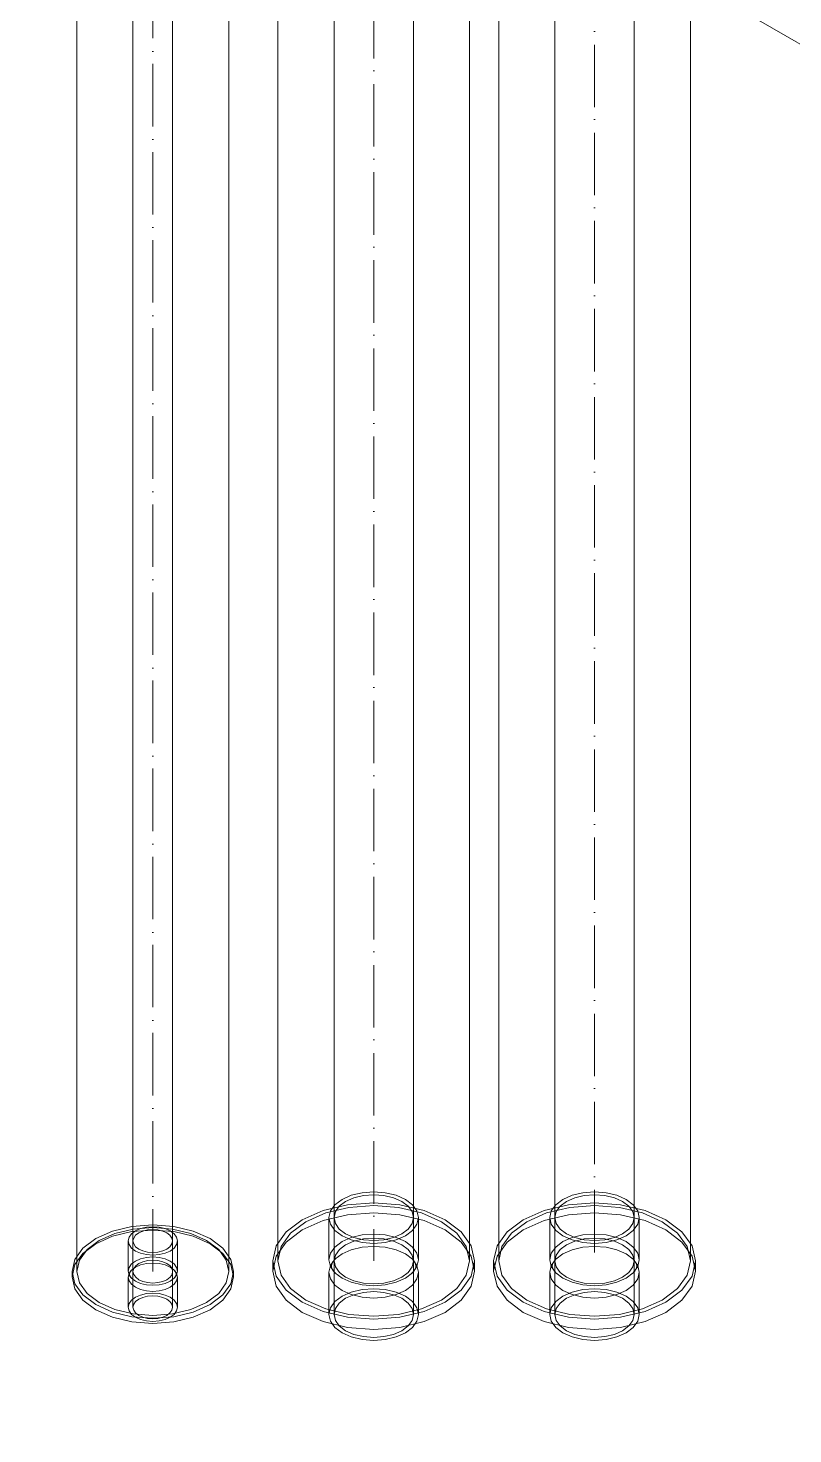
# Model space of a CAD drawing. Header units: millimetres. Extents: x -88595 to 880822, y -1054509 to -148035.
# Drawn here: x 387204.4 to 387326.8, y -308952 to -308727 of the extents above; entities that cross this region are included whole.
import ezdxf

# ---------------------------------------------------------------- set-up
doc = ezdxf.new("R2010")
doc.units = ezdxf.units.MM
doc.linetypes.add('$12$ADSK_Осевая', pattern=[14, 10, -2, 0, -2])
for name, color, linetype, lineweight in [('Изоляция', 7, 'Continuous', 18), ('Трубопровод', 7, 'Continuous', 18), ('Трубопроводы', 7, 'Continuous', 18)]:
    doc.layers.add(name, color=color, linetype=linetype, lineweight=lineweight)

# ---------------------------------------------------------------- blocks, each defined once
blk = doc.blocks.new('$0$ADSK_МедьПайка_Муфта - Муфта медная под пайку-V68-В_ОВ3_4')
at = {"layer": 'Трубопроводы', "color": 190, "true_color": 0x8000ff}
for p, q in [((14839.25, 14972.79), (14839.25, 14966.01)), ((14840.06, 14972.79), (14840.06, 14957.28)), ((14852.76, 14957.28), (14852.76, 14972.79)), ((14853.57, 14966.01), (14853.57, 14972.79)), ((14839.25, 14964.05), (14839.25, 14957.28)), ((14853.57, 14957.28), (14853.57, 14964.05))]:
    blk.add_line(p, q, dxfattribs=at)
for points in [[(14851.47, 14975.71, 0), (14849.99, 14976.37, 0), (14848.26, 14976.78, 0), (14846.41, 14976.93, 0), (14844.55, 14976.78, 0), (14842.83, 14976.37, 0), (14841.34, 14975.71, 0), (14840.2, 14974.86, 0), (14839.49, 14973.86, 0), (14839.25, 14972.79, 0), (14839.49, 14971.72, 0), (14840.2, 14970.72, 0), (14841.34, 14969.87, 0)], [(14841.92, 14970.2, 0), (14840.91, 14970.96, 0), (14840.27, 14971.84, 0), (14840.06, 14972.79, 0), (14840.27, 14973.74, 0), (14840.91, 14974.62, 0), (14841.92, 14975.38, 0), (14843.23, 14975.97, 0), (14844.76, 14976.33, 0), (14846.41, 14976.46, 0), (14848.05, 14976.33, 0), (14849.58, 14975.97, 0), (14850.9, 14975.38, 0)], [(14841.34, 14969.87, 0), (14842.83, 14969.21, 0), (14844.55, 14968.8, 0), (14846.41, 14968.66, 0), (14848.26, 14968.8, 0), (14849.99, 14969.21, 0), (14851.47, 14969.87, 0), (14852.61, 14970.72, 0), (14853.32, 14971.72, 0), (14853.57, 14972.79, 0), (14853.32, 14973.86, 0), (14852.61, 14974.86, 0), (14851.47, 14975.71, 0)], [(14850.9, 14975.38, 0), (14851.9, 14974.62, 0), (14852.54, 14973.74, 0), (14852.76, 14972.79, 0), (14852.54, 14971.84, 0), (14851.9, 14970.96, 0), (14850.9, 14970.2, 0), (14849.58, 14969.62, 0), (14848.05, 14969.25, 0), (14846.41, 14969.13, 0), (14844.76, 14969.25, 0), (14843.23, 14969.62, 0), (14841.92, 14970.2, 0)], [(14851.47, 14968.94, 0), (14849.99, 14969.59, 0), (14848.26, 14970.01, 0), (14846.41, 14970.15, 0), (14844.55, 14970.01, 0), (14842.83, 14969.59, 0), (14841.34, 14968.94, 0), (14840.2, 14968.08, 0), (14839.49, 14967.08, 0), (14839.25, 14966.01, 0), (14839.49, 14964.94, 0), (14840.2, 14963.95, 0), (14841.34, 14963.09, 0)], [(14841.34, 14961.13, 0), (14840.2, 14961.99, 0), (14839.49, 14962.98, 0), (14839.25, 14964.05, 0), (14839.49, 14965.12, 0), (14840.2, 14966.12, 0), (14841.34, 14966.98, 0), (14842.83, 14967.63, 0), (14844.55, 14968.05, 0), (14846.41, 14968.19, 0), (14848.26, 14968.05, 0), (14849.99, 14967.63, 0), (14851.47, 14966.98, 0)], [(14841.34, 14963.09, 0), (14842.83, 14962.43, 0), (14844.55, 14962.02, 0), (14846.41, 14961.88, 0), (14848.26, 14962.02, 0), (14849.99, 14962.43, 0), (14851.47, 14963.09, 0), (14852.61, 14963.95, 0), (14853.32, 14964.94, 0), (14853.57, 14966.01, 0), (14853.32, 14967.08, 0), (14852.61, 14968.08, 0), (14851.47, 14968.94, 0)], [(14840.33, 14966.25, 0), (14840.22, 14966.14, 0), (14840.12, 14966.03, 0), (14840.03, 14965.92, 0), (14839.95, 14965.82, 0), (14839.88, 14965.72, 0), (14839.82, 14965.63, 0), (14839.78, 14965.54, 0), (14839.74, 14965.45, 0), (14839.71, 14965.37, 0), (14839.68, 14965.3, 0), (14839.67, 14965.23, 0), (14839.65, 14965.16, 0), (14839.65, 14965.1, 0), (14839.65, 14965.03, 0), (14839.65, 14964.97, 0), (14839.65, 14964.9, 0), (14839.67, 14964.84, 0), (14839.68, 14964.77, 0), (14839.71, 14964.69, 0), (14839.74, 14964.61, 0), (14839.78, 14964.53, 0), (14839.83, 14964.44, 0), (14839.88, 14964.34, 0), (14839.95, 14964.24, 0), (14840.03, 14964.14, 0), (14840.12, 14964.04, 0), (14840.23, 14963.93, 0), (14840.33, 14963.82, 0)], [(14851.47, 14966.98, 0), (14852.61, 14966.12, 0), (14853.32, 14965.12, 0), (14853.57, 14964.05, 0), (14853.32, 14962.98, 0), (14852.61, 14961.99, 0), (14851.47, 14961.13, 0), (14849.99, 14960.47, 0), (14848.26, 14960.06, 0), (14846.41, 14959.92, 0), (14844.55, 14960.06, 0), (14842.83, 14960.47, 0), (14841.34, 14961.13, 0)], [(14852.48, 14966.25, 0), (14852.59, 14966.14, 0), (14852.69, 14966.03, 0), (14852.78, 14965.92, 0), (14852.86, 14965.82, 0), (14852.93, 14965.72, 0), (14852.99, 14965.63, 0), (14853.03, 14965.54, 0), (14853.07, 14965.45, 0), (14853.1, 14965.37, 0), (14853.13, 14965.3, 0), (14853.14, 14965.23, 0), (14853.16, 14965.16, 0), (14853.16, 14965.1, 0), (14853.17, 14965.03, 0), (14853.16, 14964.97, 0), (14853.16, 14964.9, 0), (14853.14, 14964.84, 0), (14853.13, 14964.77, 0), (14853.1, 14964.69, 0), (14853.07, 14964.61, 0), (14853.03, 14964.53, 0), (14852.98, 14964.44, 0), (14852.93, 14964.34, 0), (14852.86, 14964.24, 0), (14852.78, 14964.14, 0), (14852.69, 14964.04, 0), (14852.58, 14963.93, 0), (14852.48, 14963.82, 0)], [(14841.34, 14954.35, 0), (14840.2, 14955.21, 0), (14839.49, 14956.21, 0), (14839.25, 14957.28, 0), (14839.49, 14958.35, 0), (14840.2, 14959.34, 0), (14841.34, 14960.2, 0), (14842.83, 14960.86, 0), (14844.55, 14961.27, 0), (14846.41, 14961.41, 0), (14848.26, 14961.27, 0), (14849.99, 14960.86, 0), (14851.47, 14960.2, 0)], [(14850.9, 14959.87, 0), (14849.58, 14960.45, 0), (14848.05, 14960.82, 0), (14846.41, 14960.94, 0), (14844.76, 14960.82, 0), (14843.23, 14960.45, 0), (14841.92, 14959.87, 0), (14840.91, 14959.11, 0), (14840.27, 14958.23, 0), (14840.06, 14957.28, 0), (14840.27, 14956.33, 0), (14840.91, 14955.44, 0), (14841.92, 14954.69, 0)], [(14851.47, 14960.2, 0), (14852.61, 14959.34, 0), (14853.32, 14958.35, 0), (14853.57, 14957.28, 0), (14853.32, 14956.21, 0), (14852.61, 14955.21, 0), (14851.47, 14954.35, 0), (14849.99, 14953.7, 0), (14848.26, 14953.28, 0), (14846.41, 14953.14, 0), (14844.55, 14953.28, 0), (14842.83, 14953.7, 0), (14841.34, 14954.35, 0)], [(14841.92, 14954.69, 0), (14843.23, 14954.1, 0), (14844.76, 14953.74, 0), (14846.41, 14953.61, 0), (14848.05, 14953.74, 0), (14849.58, 14954.1, 0), (14850.9, 14954.69, 0), (14851.9, 14955.44, 0), (14852.54, 14956.33, 0), (14852.76, 14957.28, 0), (14852.54, 14958.23, 0), (14851.9, 14959.11, 0), (14850.9, 14959.87, 0)]]:
    blk.add_polyline3d(points, dxfattribs=at)
blk = doc.blocks.new('$0$ADSK_МедьПайка_Муфта - Муфта медная под пайку-4466393-В_ОВ3_4')
at = {"layer": 'Трубопроводы', "color": 134, "true_color": 0x00a6a6}
for p, q in [((-8354.05, 8642.67), (-8354.05, 8635.89)), ((-8353.24, 8642.67), (-8353.24, 8627.16)), ((-8340.54, 8627.16), (-8340.54, 8642.67)), ((-8339.73, 8635.89), (-8339.73, 8642.67)), ((-8354.05, 8633.93), (-8354.05, 8627.16)), ((-8339.73, 8627.16), (-8339.73, 8633.93))]:
    blk.add_line(p, q, dxfattribs=at)
for points in [[(-8341.82, 8645.59, 0), (-8343.31, 8646.25, 0), (-8345.03, 8646.66, 0), (-8346.89, 8646.8, 0), (-8348.74, 8646.66, 0), (-8350.47, 8646.25, 0), (-8351.95, 8645.59, 0), (-8353.09, 8644.74, 0), (-8353.8, 8643.74, 0), (-8354.05, 8642.67, 0), (-8353.8, 8641.6, 0), (-8353.09, 8640.6, 0), (-8351.95, 8639.75, 0)], [(-8351.38, 8640.08, 0), (-8352.39, 8640.84, 0), (-8353.02, 8641.72, 0), (-8353.24, 8642.67, 0), (-8353.02, 8643.62, 0), (-8352.39, 8644.5, 0), (-8351.38, 8645.26, 0), (-8350.06, 8645.85, 0), (-8348.53, 8646.21, 0), (-8346.89, 8646.34, 0), (-8345.24, 8646.21, 0), (-8343.71, 8645.85, 0), (-8342.4, 8645.26, 0)], [(-8351.95, 8639.75, 0), (-8350.47, 8639.09, 0), (-8348.74, 8638.68, 0), (-8346.89, 8638.54, 0), (-8345.03, 8638.68, 0), (-8343.31, 8639.09, 0), (-8341.82, 8639.75, 0), (-8340.69, 8640.6, 0), (-8339.97, 8641.6, 0), (-8339.73, 8642.67, 0), (-8339.97, 8643.74, 0), (-8340.69, 8644.74, 0), (-8341.82, 8645.59, 0)], [(-8342.4, 8645.26, 0), (-8341.39, 8644.5, 0), (-8340.75, 8643.62, 0), (-8340.54, 8642.67, 0), (-8340.75, 8641.72, 0), (-8341.39, 8640.84, 0), (-8342.4, 8640.08, 0), (-8343.71, 8639.5, 0), (-8345.24, 8639.13, 0), (-8346.89, 8639, 0), (-8348.53, 8639.13, 0), (-8350.06, 8639.5, 0), (-8351.38, 8640.08, 0)], [(-8341.82, 8638.82, 0), (-8343.31, 8639.47, 0), (-8345.03, 8639.89, 0), (-8346.89, 8640.03, 0), (-8348.74, 8639.89, 0), (-8350.47, 8639.47, 0), (-8351.95, 8638.82, 0), (-8353.09, 8637.96, 0), (-8353.8, 8636.96, 0), (-8354.05, 8635.89, 0), (-8353.8, 8634.82, 0), (-8353.09, 8633.83, 0), (-8351.95, 8632.97, 0)], [(-8351.95, 8632.97, 0), (-8350.47, 8632.31, 0), (-8348.74, 8631.9, 0), (-8346.89, 8631.76, 0), (-8345.03, 8631.9, 0), (-8343.31, 8632.31, 0), (-8341.82, 8632.97, 0), (-8340.69, 8633.83, 0), (-8339.97, 8634.82, 0), (-8339.73, 8635.89, 0), (-8339.97, 8636.96, 0), (-8340.69, 8637.96, 0), (-8341.82, 8638.82, 0)], [(-8351.95, 8631.01, 0), (-8353.09, 8631.87, 0), (-8353.8, 8632.86, 0), (-8354.05, 8633.93, 0), (-8353.8, 8635, 0), (-8353.09, 8636, 0), (-8351.95, 8636.86, 0), (-8350.47, 8637.51, 0), (-8348.74, 8637.93, 0), (-8346.89, 8638.07, 0), (-8345.03, 8637.93, 0), (-8343.31, 8637.51, 0), (-8341.82, 8636.86, 0)], [(-8352.96, 8636.13, 0), (-8353.07, 8636.02, 0), (-8353.17, 8635.91, 0), (-8353.27, 8635.8, 0), (-8353.34, 8635.7, 0), (-8353.41, 8635.6, 0), (-8353.47, 8635.51, 0), (-8353.52, 8635.42, 0), (-8353.56, 8635.33, 0), (-8353.59, 8635.25, 0), (-8353.61, 8635.18, 0), (-8353.63, 8635.11, 0), (-8353.64, 8635.04, 0), (-8353.65, 8634.98, 0), (-8353.65, 8634.91, 0), (-8353.65, 8634.85, 0), (-8353.64, 8634.78, 0), (-8353.63, 8634.72, 0), (-8353.61, 8634.64, 0), (-8353.59, 8634.57, 0), (-8353.55, 8634.49, 0), (-8353.52, 8634.41, 0), (-8353.47, 8634.32, 0), (-8353.41, 8634.22, 0), (-8353.34, 8634.12, 0), (-8353.26, 8634.02, 0), (-8353.17, 8633.92, 0), (-8353.07, 8633.81, 0), (-8352.96, 8633.7, 0)], [(-8341.82, 8636.86, 0), (-8340.69, 8636, 0), (-8339.97, 8635, 0), (-8339.73, 8633.93, 0), (-8339.97, 8632.86, 0), (-8340.69, 8631.87, 0), (-8341.82, 8631.01, 0), (-8343.31, 8630.35, 0), (-8345.03, 8629.94, 0), (-8346.89, 8629.8, 0), (-8348.74, 8629.94, 0), (-8350.47, 8630.35, 0), (-8351.95, 8631.01, 0)], [(-8340.82, 8636.13, 0), (-8340.7, 8636.02, 0), (-8340.6, 8635.91, 0), (-8340.51, 8635.8, 0), (-8340.43, 8635.7, 0), (-8340.36, 8635.6, 0), (-8340.31, 8635.51, 0), (-8340.26, 8635.42, 0), (-8340.22, 8635.33, 0), (-8340.19, 8635.25, 0), (-8340.17, 8635.18, 0), (-8340.15, 8635.11, 0), (-8340.14, 8635.04, 0), (-8340.13, 8634.98, 0), (-8340.13, 8634.91, 0), (-8340.13, 8634.85, 0), (-8340.14, 8634.78, 0), (-8340.15, 8634.72, 0), (-8340.17, 8634.64, 0), (-8340.19, 8634.57, 0), (-8340.22, 8634.49, 0), (-8340.26, 8634.41, 0), (-8340.31, 8634.32, 0), (-8340.37, 8634.22, 0), (-8340.43, 8634.12, 0), (-8340.51, 8634.02, 0), (-8340.61, 8633.92, 0), (-8340.71, 8633.81, 0), (-8340.82, 8633.7, 0)], [(-8351.95, 8624.23, 0), (-8353.09, 8625.09, 0), (-8353.8, 8626.09, 0), (-8354.05, 8627.16, 0), (-8353.8, 8628.23, 0), (-8353.09, 8629.22, 0), (-8351.95, 8630.08, 0), (-8350.47, 8630.74, 0), (-8348.74, 8631.15, 0), (-8346.89, 8631.29, 0), (-8345.03, 8631.15, 0), (-8343.31, 8630.74, 0), (-8341.82, 8630.08, 0)], [(-8342.4, 8629.75, 0), (-8343.71, 8630.33, 0), (-8345.24, 8630.7, 0), (-8346.89, 8630.82, 0), (-8348.53, 8630.7, 0), (-8350.06, 8630.33, 0), (-8351.38, 8629.75, 0), (-8352.39, 8628.99, 0), (-8353.02, 8628.11, 0), (-8353.24, 8627.16, 0), (-8353.02, 8626.21, 0), (-8352.39, 8625.32, 0), (-8351.38, 8624.56, 0)], [(-8341.82, 8630.08, 0), (-8340.69, 8629.22, 0), (-8339.97, 8628.23, 0), (-8339.73, 8627.16, 0), (-8339.97, 8626.09, 0), (-8340.69, 8625.09, 0), (-8341.82, 8624.23, 0), (-8343.31, 8623.58, 0), (-8345.03, 8623.16, 0), (-8346.89, 8623.02, 0), (-8348.74, 8623.16, 0), (-8350.47, 8623.58, 0), (-8351.95, 8624.23, 0)], [(-8351.38, 8624.56, 0), (-8350.06, 8623.98, 0), (-8348.53, 8623.62, 0), (-8346.89, 8623.49, 0), (-8345.24, 8623.62, 0), (-8343.71, 8623.98, 0), (-8342.4, 8624.56, 0), (-8341.39, 8625.32, 0), (-8340.75, 8626.21, 0), (-8340.54, 8627.16, 0), (-8340.75, 8628.11, 0), (-8341.39, 8628.99, 0), (-8342.4, 8629.75, 0)]]:
    blk.add_polyline3d(points, dxfattribs=at)
blk = doc.blocks.new('$0$ADSK_МедьПайка_Муфта - Муфта медная под пайку-V65-В_ОВ3_4')
at = {"layer": 'Трубопроводы', "color": 190, "true_color": 0x8000ff}
for p, q in [((-8138.97, 8695.35), (-8138.97, 8690.53)), ((-8138.21, 8695.35), (-8138.21, 8684.74)), ((-8131.86, 8684.74), (-8131.86, 8695.35)), ((-8131.1, 8690.53), (-8131.1, 8695.35)), ((-8138.97, 8689.55), (-8138.97, 8684.74)), ((-8131.1, 8684.74), (-8131.1, 8689.55))]:
    blk.add_line(p, q, dxfattribs=at)
for points in [[(-8132.25, 8696.96, 0), (-8133.07, 8697.32, 0), (-8134.02, 8697.54, 0), (-8135.04, 8697.62, 0), (-8136.05, 8697.54, 0), (-8137, 8697.32, 0), (-8137.82, 8696.96, 0), (-8138.44, 8696.49, 0), (-8138.84, 8695.94, 0), (-8138.97, 8695.35, 0), (-8138.84, 8694.76, 0), (-8138.44, 8694.21, 0), (-8137.82, 8693.74, 0)], [(-8137.28, 8694.05, 0), (-8137.79, 8694.43, 0), (-8138.1, 8694.88, 0), (-8138.21, 8695.35, 0), (-8138.1, 8695.82, 0), (-8137.79, 8696.27, 0), (-8137.28, 8696.65, 0), (-8136.62, 8696.94, 0), (-8135.86, 8697.12, 0), (-8135.04, 8697.18, 0), (-8134.21, 8697.12, 0), (-8133.45, 8696.94, 0), (-8132.79, 8696.65, 0)], [(-8137.82, 8693.74, 0), (-8137, 8693.38, 0), (-8136.05, 8693.16, 0), (-8135.04, 8693.08, 0), (-8134.02, 8693.16, 0), (-8133.07, 8693.38, 0), (-8132.25, 8693.74, 0), (-8131.63, 8694.21, 0), (-8131.23, 8694.76, 0), (-8131.1, 8695.35, 0), (-8131.23, 8695.94, 0), (-8131.63, 8696.49, 0), (-8132.25, 8696.96, 0)], [(-8132.79, 8696.65, 0), (-8132.29, 8696.27, 0), (-8131.97, 8695.82, 0), (-8131.86, 8695.35, 0), (-8131.97, 8694.88, 0), (-8132.29, 8694.43, 0), (-8132.79, 8694.05, 0), (-8133.45, 8693.76, 0), (-8134.21, 8693.58, 0), (-8135.04, 8693.52, 0), (-8135.86, 8693.58, 0), (-8136.62, 8693.76, 0), (-8137.28, 8694.05, 0)], [(-8132.25, 8692.14, 0), (-8133.07, 8692.5, 0), (-8134.02, 8692.73, 0), (-8135.04, 8692.8, 0), (-8136.05, 8692.73, 0), (-8137, 8692.5, 0), (-8137.82, 8692.14, 0), (-8138.44, 8691.67, 0), (-8138.84, 8691.12, 0), (-8138.97, 8690.53, 0), (-8138.84, 8689.94, 0), (-8138.44, 8689.4, 0), (-8137.82, 8688.93, 0)], [(-8137.82, 8687.95, 0), (-8138.44, 8688.42, 0), (-8138.84, 8688.96, 0), (-8138.97, 8689.55, 0), (-8138.84, 8690.14, 0), (-8138.44, 8690.69, 0), (-8137.82, 8691.16, 0), (-8137, 8691.52, 0), (-8136.05, 8691.75, 0), (-8135.04, 8691.82, 0), (-8134.02, 8691.75, 0), (-8133.07, 8691.52, 0), (-8132.25, 8691.16, 0)], [(-8138.37, 8689.33, 0), (-8138.44, 8689.39, 0), (-8138.49, 8689.45, 0), (-8138.55, 8689.51, 0), (-8138.59, 8689.57, 0), (-8138.63, 8689.63, 0), (-8138.66, 8689.68, 0), (-8138.69, 8689.73, 0), (-8138.71, 8689.78, 0), (-8138.73, 8689.83, 0), (-8138.75, 8689.88, 0), (-8138.76, 8689.92, 0), (-8138.76, 8689.96, 0), (-8138.77, 8690, 0), (-8138.77, 8690.04, 0), (-8138.77, 8690.08, 0), (-8138.76, 8690.12, 0), (-8138.76, 8690.17, 0), (-8138.75, 8690.21, 0), (-8138.73, 8690.26, 0), (-8138.71, 8690.3, 0), (-8138.69, 8690.35, 0), (-8138.66, 8690.41, 0), (-8138.63, 8690.46, 0), (-8138.59, 8690.52, 0), (-8138.54, 8690.58, 0), (-8138.49, 8690.64, 0), (-8138.43, 8690.7, 0), (-8138.37, 8690.76, 0)], [(-8137.82, 8688.93, 0), (-8137, 8688.56, 0), (-8136.05, 8688.34, 0), (-8135.04, 8688.26, 0), (-8134.02, 8688.34, 0), (-8133.07, 8688.56, 0), (-8132.25, 8688.93, 0), (-8131.63, 8689.4, 0), (-8131.23, 8689.94, 0), (-8131.1, 8690.53, 0), (-8131.23, 8691.12, 0), (-8131.63, 8691.67, 0), (-8132.25, 8692.14, 0)], [(-8132.25, 8691.16, 0), (-8131.63, 8690.69, 0), (-8131.23, 8690.14, 0), (-8131.1, 8689.55, 0), (-8131.23, 8688.96, 0), (-8131.63, 8688.42, 0), (-8132.25, 8687.95, 0), (-8133.07, 8687.59, 0), (-8134.02, 8687.36, 0), (-8135.04, 8687.28, 0), (-8136.05, 8687.36, 0), (-8137, 8687.59, 0), (-8137.82, 8687.95, 0)], [(-8131.7, 8689.33, 0), (-8131.63, 8689.39, 0), (-8131.58, 8689.45, 0), (-8131.53, 8689.51, 0), (-8131.48, 8689.57, 0), (-8131.44, 8689.63, 0), (-8131.41, 8689.68, 0), (-8131.38, 8689.73, 0), (-8131.36, 8689.78, 0), (-8131.34, 8689.83, 0), (-8131.32, 8689.88, 0), (-8131.31, 8689.92, 0), (-8131.31, 8689.96, 0), (-8131.3, 8690, 0), (-8131.3, 8690.04, 0), (-8131.3, 8690.08, 0), (-8131.31, 8690.12, 0), (-8131.31, 8690.17, 0), (-8131.32, 8690.21, 0), (-8131.34, 8690.26, 0), (-8131.36, 8690.3, 0), (-8131.38, 8690.35, 0), (-8131.41, 8690.41, 0), (-8131.44, 8690.46, 0), (-8131.48, 8690.52, 0), (-8131.53, 8690.58, 0), (-8131.58, 8690.64, 0), (-8131.64, 8690.7, 0), (-8131.7, 8690.76, 0)], [(-8137.82, 8683.13, 0), (-8138.44, 8683.6, 0), (-8138.84, 8684.15, 0), (-8138.97, 8684.74, 0), (-8138.84, 8685.32, 0), (-8138.44, 8685.87, 0), (-8137.82, 8686.34, 0), (-8137, 8686.7, 0), (-8136.05, 8686.93, 0), (-8135.04, 8687.01, 0), (-8134.02, 8686.93, 0), (-8133.07, 8686.7, 0), (-8132.25, 8686.34, 0)], [(-8132.79, 8686.03, 0), (-8133.45, 8686.32, 0), (-8134.21, 8686.51, 0), (-8135.04, 8686.57, 0), (-8135.86, 8686.51, 0), (-8136.62, 8686.32, 0), (-8137.28, 8686.03, 0), (-8137.79, 8685.65, 0), (-8138.1, 8685.21, 0), (-8138.21, 8684.74, 0), (-8138.1, 8684.26, 0), (-8137.79, 8683.82, 0), (-8137.28, 8683.44, 0)], [(-8132.25, 8686.34, 0), (-8131.63, 8685.87, 0), (-8131.23, 8685.32, 0), (-8131.1, 8684.74, 0), (-8131.23, 8684.15, 0), (-8131.63, 8683.6, 0), (-8132.25, 8683.13, 0), (-8133.07, 8682.77, 0), (-8134.02, 8682.54, 0), (-8135.04, 8682.46, 0), (-8136.05, 8682.54, 0), (-8137, 8682.77, 0), (-8137.82, 8683.13, 0)], [(-8137.28, 8683.44, 0), (-8136.62, 8683.15, 0), (-8135.86, 8682.96, 0), (-8135.04, 8682.9, 0), (-8134.21, 8682.96, 0), (-8133.45, 8683.15, 0), (-8132.79, 8683.44, 0), (-8132.29, 8683.82, 0), (-8131.97, 8684.26, 0), (-8131.86, 8684.74, 0), (-8131.97, 8685.21, 0), (-8132.29, 8685.65, 0), (-8132.79, 8686.03, 0)]]:
    blk.add_polyline3d(points, dxfattribs=at)

msp = doc.modelspace()

# ---------------------------------------------------------------- linework, layer by layer
at = {"layer": 'Изоляция', "color": 190, "true_color": 0x8000ff}
for p, q in [((387279.7, -308546.35), (387279.7, -308924.33)), ((387310.4, -308924.33), (387310.4, -308546.35)), ((387212.16, -308574.21), (387212.16, -308926.03)), ((387236.51, -308926.03), (387236.51, -308574.21)), ((387211.4, -308926.03), (387211.4, -308926.85)), ((387237.27, -308926.85), (387237.27, -308926.03)), ((387278.89, -308924.33), (387278.89, -308925.96)), ((387311.21, -308925.96), (387311.21, -308924.33))]:
    msp.add_line(p, q, dxfattribs=at)
at = {"layer": 'Изоляция', "color": 134, "true_color": 0x00a6a6}
for p, q in [((387244.34, -308566.76), (387244.34, -308924.33)), ((387275.04, -308924.33), (387275.04, -308566.76)), ((387144.7, -308623.71), (392525.72, -311730.44)), ((387243.53, -308924.33), (387243.53, -308925.96)), ((387275.85, -308925.96), (387275.85, -308924.33))]:
    msp.add_line(p, q, dxfattribs=at)
for points in [[(387271.12, -308917.73, 0), (387267.77, -308916.25, 0), (387263.88, -308915.32, 0), (387259.69, -308915, 0), (387255.51, -308915.32, 0), (387251.61, -308916.25, 0), (387248.27, -308917.73, 0)], [(387248.27, -308919.37, 0), (387251.61, -308917.88, 0), (387255.51, -308916.95, 0), (387259.69, -308916.63, 0), (387263.88, -308916.95, 0), (387267.77, -308917.88, 0), (387271.12, -308919.37, 0)], [(387248.84, -308918.06, 0), (387252.02, -308916.65, 0), (387255.72, -308915.77, 0), (387259.69, -308915.47, 0), (387263.67, -308915.77, 0), (387267.37, -308916.65, 0), (387270.55, -308918.06, 0)], [(387248.27, -308917.73, 0), (387245.7, -308919.66, 0), (387244.09, -308921.91, 0), (387243.53, -308924.33, 0), (387244.09, -308926.74, 0), (387245.7, -308928.99, 0), (387248.27, -308930.93, 0)], [(387248.27, -308932.56, 0), (387245.7, -308930.63, 0), (387244.09, -308928.38, 0), (387243.53, -308925.96, 0), (387244.09, -308923.55, 0), (387245.7, -308921.3, 0), (387248.27, -308919.37, 0)], [(387248.84, -308930.6, 0), (387246.4, -308928.76, 0), (387244.87, -308926.62, 0), (387244.34, -308924.33, 0), (387244.87, -308922.04, 0), (387246.4, -308919.9, 0), (387248.84, -308918.06, 0)], [(387270.55, -308918.06, 0), (387272.99, -308919.9, 0), (387274.52, -308922.04, 0), (387275.04, -308924.33, 0), (387274.52, -308926.62, 0), (387272.99, -308928.76, 0), (387270.55, -308930.6, 0)], [(387271.12, -308930.93, 0), (387273.69, -308928.99, 0), (387275.3, -308926.74, 0), (387275.85, -308924.33, 0), (387275.3, -308921.91, 0), (387273.69, -308919.66, 0), (387271.12, -308917.73, 0)], [(387271.12, -308919.37, 0), (387273.69, -308921.3, 0), (387275.3, -308923.55, 0), (387275.85, -308925.96, 0), (387275.3, -308928.38, 0), (387273.69, -308930.63, 0), (387271.12, -308932.56, 0)], [(387270.55, -308930.6, 0), (387267.37, -308932, 0), (387263.67, -308932.89, 0), (387259.69, -308933.19, 0), (387255.72, -308932.89, 0), (387252.02, -308932, 0), (387248.84, -308930.6, 0)], [(387248.27, -308930.93, 0), (387251.61, -308932.41, 0), (387255.51, -308933.34, 0), (387259.69, -308933.66, 0), (387263.88, -308933.34, 0), (387267.77, -308932.41, 0), (387271.12, -308930.93, 0)], [(387271.12, -308932.56, 0), (387267.77, -308934.04, 0), (387263.88, -308934.97, 0), (387259.69, -308935.29, 0), (387255.51, -308934.97, 0), (387251.61, -308934.04, 0), (387248.27, -308932.56, 0)]]:
    msp.add_polyline3d(points, dxfattribs=at)
at = {"layer": 'Изоляция', "color": 190, "true_color": 0x8000ff}
for points in [[(387306.48, -308917.73, 0), (387303.13, -308916.25, 0), (387299.23, -308915.32, 0), (387295.05, -308915, 0), (387290.87, -308915.32, 0), (387286.97, -308916.25, 0), (387283.62, -308917.73, 0)], [(387283.62, -308919.37, 0), (387286.97, -308917.88, 0), (387290.87, -308916.95, 0), (387295.05, -308916.63, 0), (387299.23, -308916.95, 0), (387303.13, -308917.88, 0), (387306.48, -308919.37, 0)], [(387284.2, -308918.06, 0), (387287.37, -308916.65, 0), (387291.08, -308915.77, 0), (387295.05, -308915.47, 0), (387299.02, -308915.77, 0), (387302.72, -308916.65, 0), (387305.9, -308918.06, 0)], [(387233.49, -308920.75, 0), (387230.81, -308919.57, 0), (387227.69, -308918.82, 0), (387224.34, -308918.57, 0), (387220.99, -308918.82, 0), (387217.87, -308919.57, 0), (387215.19, -308920.75, 0)], [(387215.19, -308921.57, 0), (387217.87, -308920.38, 0), (387220.99, -308919.64, 0), (387224.34, -308919.38, 0), (387227.69, -308919.64, 0), (387230.81, -308920.38, 0), (387233.49, -308921.57, 0)], [(387215.73, -308921.06, 0), (387218.25, -308919.95, 0), (387221.19, -308919.24, 0), (387224.34, -308919, 0), (387227.49, -308919.24, 0), (387230.43, -308919.95, 0), (387232.95, -308921.06, 0)], [(387283.62, -308917.73, 0), (387281.05, -308919.66, 0), (387279.44, -308921.91, 0), (387278.89, -308924.33, 0), (387279.44, -308926.74, 0), (387281.05, -308928.99, 0), (387283.62, -308930.93, 0)], [(387283.62, -308932.56, 0), (387281.05, -308930.63, 0), (387279.44, -308928.38, 0), (387278.89, -308925.96, 0), (387279.44, -308923.55, 0), (387281.05, -308921.3, 0), (387283.62, -308919.37, 0)], [(387284.2, -308930.6, 0), (387281.76, -308928.76, 0), (387280.22, -308926.62, 0), (387279.7, -308924.33, 0), (387280.22, -308922.04, 0), (387281.76, -308919.9, 0), (387284.2, -308918.06, 0)], [(387305.9, -308918.06, 0), (387308.34, -308919.9, 0), (387309.88, -308922.04, 0), (387310.4, -308924.33, 0), (387309.88, -308926.62, 0), (387308.34, -308928.76, 0), (387305.9, -308930.6, 0)], [(387306.48, -308930.93, 0), (387309.04, -308928.99, 0), (387310.66, -308926.74, 0), (387311.21, -308924.33, 0), (387310.66, -308921.91, 0), (387309.04, -308919.66, 0), (387306.48, -308917.73, 0)], [(387306.48, -308919.37, 0), (387309.04, -308921.3, 0), (387310.66, -308923.55, 0), (387311.21, -308925.96, 0), (387310.66, -308928.38, 0), (387309.04, -308930.63, 0), (387306.48, -308932.56, 0)], [(387215.19, -308920.75, 0), (387213.14, -308922.3, 0), (387211.84, -308924.1, 0), (387211.4, -308926.03, 0), (387211.84, -308927.97, 0), (387213.14, -308929.77, 0), (387215.19, -308931.31, 0)], [(387215.19, -308932.13, 0), (387213.14, -308930.58, 0), (387211.84, -308928.78, 0), (387211.4, -308926.85, 0), (387211.84, -308924.92, 0), (387213.14, -308923.12, 0), (387215.19, -308921.57, 0)], [(387215.73, -308931, 0), (387213.8, -308929.55, 0), (387212.58, -308927.85, 0), (387212.16, -308926.03, 0), (387212.58, -308924.21, 0), (387213.8, -308922.52, 0), (387215.73, -308921.06, 0)], [(387232.95, -308921.06, 0), (387234.88, -308922.52, 0), (387236.1, -308924.21, 0), (387236.51, -308926.03, 0), (387236.1, -308927.85, 0), (387234.88, -308929.55, 0), (387232.95, -308931, 0)], [(387233.49, -308931.31, 0), (387235.54, -308929.77, 0), (387236.83, -308927.97, 0), (387237.27, -308926.03, 0), (387236.83, -308924.1, 0), (387235.54, -308922.3, 0), (387233.49, -308920.75, 0)], [(387233.49, -308921.57, 0), (387235.54, -308923.12, 0), (387236.83, -308924.92, 0), (387237.27, -308926.85, 0), (387236.83, -308928.78, 0), (387235.54, -308930.58, 0), (387233.49, -308932.13, 0)], [(387305.9, -308930.6, 0), (387302.72, -308932, 0), (387299.02, -308932.89, 0), (387295.05, -308933.19, 0), (387291.08, -308932.89, 0), (387287.37, -308932, 0), (387284.2, -308930.6, 0)], [(387215.19, -308931.31, 0), (387217.87, -308932.5, 0), (387220.99, -308933.25, 0), (387224.34, -308933.5, 0), (387227.69, -308933.25, 0), (387230.81, -308932.5, 0), (387233.49, -308931.31, 0)], [(387233.49, -308932.13, 0), (387230.81, -308933.32, 0), (387227.69, -308934.06, 0), (387224.34, -308934.32, 0), (387220.99, -308934.06, 0), (387217.87, -308933.32, 0), (387215.19, -308932.13, 0)], [(387232.95, -308931, 0), (387230.43, -308932.12, 0), (387227.49, -308932.82, 0), (387224.34, -308933.06, 0), (387221.19, -308932.82, 0), (387218.25, -308932.12, 0), (387215.73, -308931, 0)], [(387283.62, -308930.93, 0), (387286.97, -308932.41, 0), (387290.87, -308933.34, 0), (387295.05, -308933.66, 0), (387299.23, -308933.34, 0), (387303.13, -308932.41, 0), (387306.48, -308930.93, 0)], [(387306.48, -308932.56, 0), (387303.13, -308934.04, 0), (387299.23, -308934.97, 0), (387295.05, -308935.29, 0), (387290.87, -308934.97, 0), (387286.97, -308934.04, 0), (387283.62, -308932.56, 0)]]:
    msp.add_polyline3d(points, dxfattribs=at)
at = {"layer": 'Трубопровод', "color": 190, "true_color": 0x8000ff}
for p, q in [((387288.7, -308546.35), (387288.7, -308924.33)), ((387301.4, -308924.33), (387301.4, -308546.35)), ((387221.16, -308574.21), (387221.16, -308926.03)), ((387227.51, -308926.03), (387227.51, -308574.21))]:
    msp.add_line(p, q, dxfattribs=at)
at = {"layer": 'Трубопровод', "color": 190, "linetype": '$12$ADSK_Осевая', "true_color": 0x8000ff}
for p, q in [((387295.05, -308546.35), (387295.05, -308924.33)), ((387295.05, -308546.35), (387295.05, -308924.33)), ((387224.34, -308926.03), (387224.34, -308574.21)), ((387224.34, -308926.03), (387224.34, -308574.21))]:
    msp.add_line(p, q, dxfattribs=at)
at = {"layer": 'Трубопровод', "color": 134, "true_color": 0x00a6a6}
for p, q in [((387253.34, -308566.76), (387253.34, -308924.33)), ((387266.04, -308924.33), (387266.04, -308566.76))]:
    msp.add_line(p, q, dxfattribs=at)
at = {"layer": 'Трубопровод', "color": 134, "linetype": '$12$ADSK_Осевая', "true_color": 0x00a6a6}
msp.add_line((387259.69, -308566.76), (387259.69, -308924.33), dxfattribs=at)
msp.add_line((387259.69, -308566.76), (387259.69, -308924.33), dxfattribs=at)
at = {"layer": 'Трубопровод', "color": 134, "true_color": 0x00a6a6}
for points in [[(387255.2, -308926.92, 0), (387254.2, -308926.16, 0), (387253.56, -308925.28, 0), (387253.34, -308924.33, 0), (387253.56, -308923.38, 0), (387254.2, -308922.5, 0), (387255.2, -308921.74, 0)], [(387255.2, -308921.74, 0), (387256.52, -308921.15, 0), (387258.05, -308920.79, 0), (387259.69, -308920.66, 0), (387261.34, -308920.79, 0), (387262.87, -308921.15, 0), (387264.18, -308921.74, 0)], [(387264.18, -308921.74, 0), (387265.19, -308922.5, 0), (387265.83, -308923.38, 0), (387266.04, -308924.33, 0), (387265.83, -308925.28, 0), (387265.19, -308926.16, 0), (387264.18, -308926.92, 0)], [(387264.18, -308926.92, 0), (387262.87, -308927.5, 0), (387261.34, -308927.87, 0), (387259.69, -308928, 0), (387258.05, -308927.87, 0), (387256.52, -308927.5, 0), (387255.2, -308926.92, 0)]]:
    msp.add_polyline3d(points, dxfattribs=at)
at = {"layer": 'Трубопровод', "color": 190, "true_color": 0x8000ff}
for points in [[(387290.56, -308926.92, 0), (387289.55, -308926.16, 0), (387288.92, -308925.28, 0), (387288.7, -308924.33, 0), (387288.92, -308923.38, 0), (387289.55, -308922.5, 0), (387290.56, -308921.74, 0)], [(387290.56, -308921.74, 0), (387291.87, -308921.15, 0), (387293.41, -308920.79, 0), (387295.05, -308920.66, 0), (387296.69, -308920.79, 0), (387298.22, -308921.15, 0), (387299.54, -308921.74, 0)], [(387299.54, -308921.74, 0), (387300.55, -308922.5, 0), (387301.18, -308923.38, 0), (387301.4, -308924.33, 0), (387301.18, -308925.28, 0), (387300.55, -308926.16, 0), (387299.54, -308926.92, 0)], [(387222.09, -308927.33, 0), (387221.59, -308926.95, 0), (387221.27, -308926.51, 0), (387221.16, -308926.03, 0), (387221.27, -308925.56, 0), (387221.59, -308925.12, 0), (387222.09, -308924.74, 0)], [(387222.09, -308924.74, 0), (387222.75, -308924.45, 0), (387223.52, -308924.26, 0), (387224.34, -308924.2, 0), (387225.16, -308924.26, 0), (387225.93, -308924.45, 0), (387226.58, -308924.74, 0)], [(387226.58, -308924.74, 0), (387227.09, -308925.12, 0), (387227.41, -308925.56, 0), (387227.51, -308926.03, 0), (387227.41, -308926.51, 0), (387227.09, -308926.95, 0), (387226.58, -308927.33, 0)], [(387226.58, -308927.33, 0), (387225.93, -308927.62, 0), (387225.16, -308927.8, 0), (387224.34, -308927.87, 0), (387223.52, -308927.8, 0), (387222.75, -308927.62, 0), (387222.09, -308927.33, 0)], [(387299.54, -308926.92, 0), (387298.22, -308927.5, 0), (387296.69, -308927.87, 0), (387295.05, -308928, 0), (387293.41, -308927.87, 0), (387291.87, -308927.5, 0), (387290.56, -308926.92, 0)]]:
    msp.add_polyline3d(points, dxfattribs=at)

# ---------------------------------------------------------------- block references
at = {"layer": 'Трубопроводы', "color": 134, "true_color": 0x00a6a6}
msp.add_blockref('$0$ADSK_МедьПайка_Муфта - Муфта медная под пайку-4466393-В_ОВ3_4', (395606.58, -317560.06), dxfattribs=at)
at = {"layer": 'Трубопроводы', "color": 190, "true_color": 0x8000ff}
for name, p in [('$0$ADSK_МедьПайка_Муфта - Муфта медная под пайку-V68-В_ОВ3_4', (372448.64, -323890.18)), ('$0$ADSK_МедьПайка_Муфта - Муфта медная под пайку-V65-В_ОВ3_4', (395359.37, -317616.48))]:
    msp.add_blockref(name, p, dxfattribs=at)

doc.saveas('drawing.dxf')
